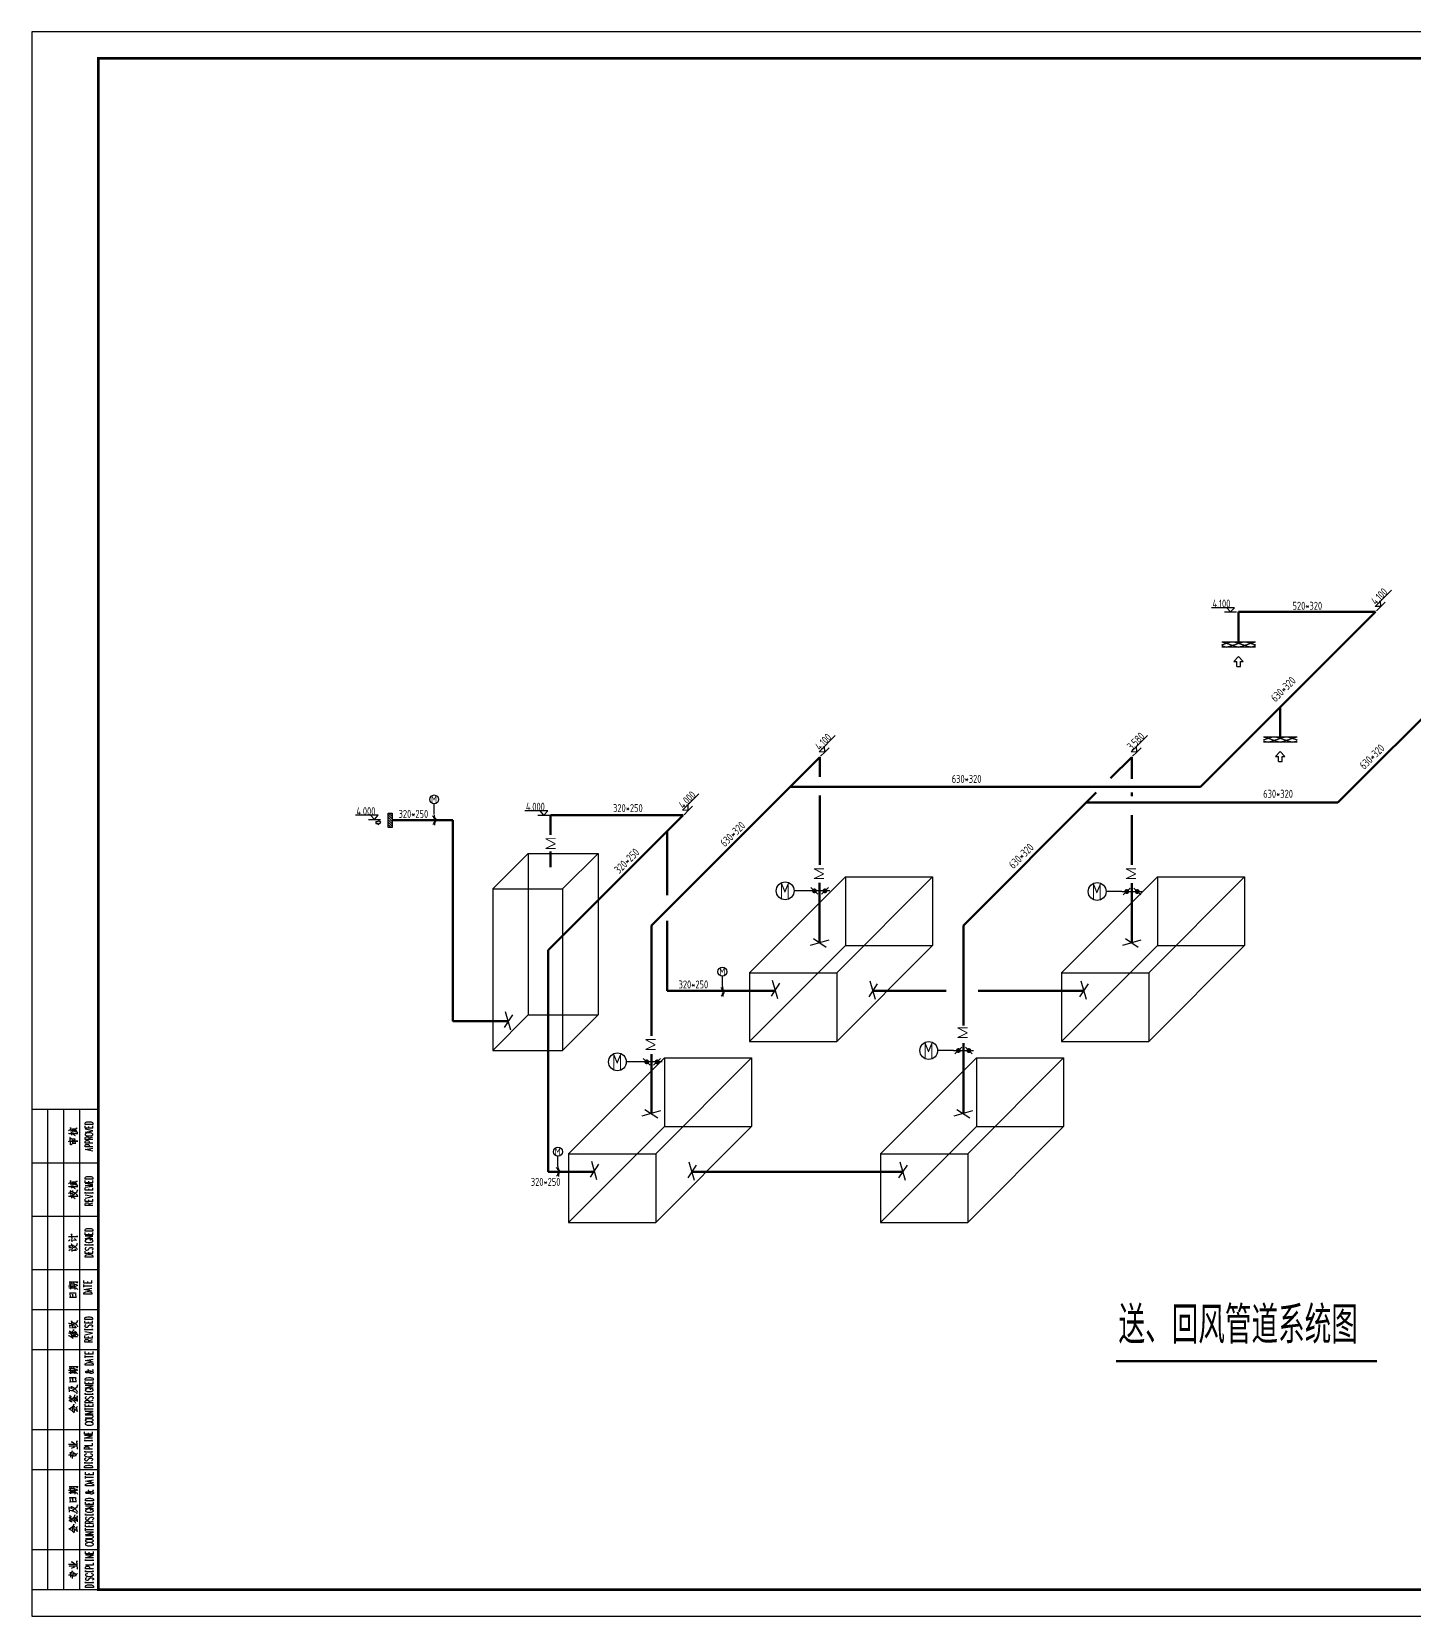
# Model space of a CAD drawing. Extents: x 5136380 to 5447195, y -425726 to -253846.
# Drawn here: x 5371221 to 5397143, y -399162 to -369462 of the extents above; entities that cross this region are included whole.
import ezdxf
from ezdxf.enums import TextEntityAlignment as Align

# ---------------------------------------------------------------- set-up
doc = ezdxf.new("R2010")
doc.units = 0
doc.header["$LTSCALE"] = 1000
doc.header["$MEASUREMENT"] = 0
doc.layers.get('0').update_dxf_attribs({"linetype": 'CONTINUOUS'})
for name, color, linetype in [('ACS_COM', 7, 'CONTINUOUS'), ('ACS_SFG_BZ', 3, 'CONTINUOUS'), ('ACS_SFG_FK', 7, 'CONTINUOUS'), ('ANT2', 4, 'CONTINUOUS'), ('PUB_TEXT', 7, 'CONTINUOUS'), ('PUB_TITLE', 4, 'CONTINUOUS'), ('文字', 11, 'CONTINUOUS')]:
    doc.layers.add(name, color=color, linetype=linetype)
doc.styles.add('AHD', font='sceie.shx', dxfattribs={"width": 0.7, "bigfont": 'sceic.shx'})
doc.styles.add('样式 1', font='sceie.shx', dxfattribs={"width": 0.75, "bigfont": 'sceic.shx'})

# ---------------------------------------------------------------- blocks, each defined once
blk = doc.blocks.new('SFSX')
for p, q in [((-3.76, 0), (-1.87, 1.73)), ((-3.76, 0), (-1.87, -1.73)), ((-1.87, 1.73), (-1.87, 0.7)), ((0, 0.7), (-1.87, 0.7)), ((0, 0.7), (0, -0.7)), ((-1.87, -0.7), (-1.87, -1.73)), ((0, -0.7), (-1.87, -0.7))]:
    blk.add_line(p, q)
blk = doc.blocks.new('A$C04D97144')
for p, q in [((6, 0), (6, 180)), ((12, 0), (12, 180)), ((18, 0), (18, 180)), ((0, 160), (25, 160)), ((0, 140), (25, 140)), ((0, 120), (25, 120)), ((0, 105), (25, 105)), ((0, 90), (25, 90)), ((0, 60), (25, 60)), ((0, 45), (25, 45)), ((0, 15), (25, 15))]:
    blk.add_line(p, q)
blk.add_lwpolyline([(0, 180), (0, 0), (25, 0), (25, 180)], close=True)
for points in [[(13.86, 172.15), (14.14, 172.35), (14.27, 172.38), (14.34, 172.35)], [(14.77, 171.68), (14.55, 173.26), (14.52, 173.14), (14.6, 172.92)], [(14.74, 172.24), (14.91, 172.21), (15.58, 171.72), (15.62, 171.68), (15.41, 172.54)], [(15.05, 172.71), (15.19, 172.68), (15.62, 172.35), (15.65, 172.32), (15.93, 172.07), (16.21, 171.79), (16.46, 171.47)], [(15.62, 172.92), (15.82, 172.82), (16.28, 172.49), (16.56, 172.15), (16.86, 171.79), (17.09, 171.47), (17.27, 171.22)], [(16.39, 172.38), (16.86, 172.95), (17.09, 173.06), (16.81, 172.89)], [(22.97, 174.41), (20.03, 174.41), (20.03, 174.9), (20.17, 175.1), (20.47, 175.24), (20.72, 175.32), (21.18, 175.38), (21.87, 175.38), (22.28, 175.32), (22.58, 175.24), (22.83, 175.1), (22.97, 174.9), (22.97, 174.41), (22.97, 174.41)], [(22.97, 173), (20.03, 173), (20.03, 173.91)], [(20.03, 171.46), (22.97, 172.02), (20.03, 172.59)], [(21.43, 173), (21.43, 173.56)], [(22.97, 173), (22.97, 173.91)], [(13.78, 167.95), (14.06, 168.13), (14.27, 168.19)], [(13.81, 170.94), (13.95, 171.05), (13.92, 171.02), (17.27, 171.02), (17, 170.98), (16.72, 171.02)], [(14.27, 166.93), (14.52, 166.93), (14.71, 166.88), (14.91, 166.82), (15.05, 166.76)], [(14.56, 166.93), (14.41, 169.49), (14.31, 169.43), (14.77, 169.08)], [(14.66, 168.06), (14.71, 168.13), (17.28, 168.09), (17.03, 168.05), (16.72, 168.09)], [(14.8, 171.44), (14.97, 170.34)], [(16.18, 168.75), (16.32, 168.86), (14.97, 169.04), (15.08, 169.08), (15.27, 167.31)], [(14.99, 171.05), (15.44, 170.8), (15.79, 170.59), (16.04, 170.42), (16.29, 170.2)], [(15.02, 167.18), (15.27, 167.25), (16.53, 167.36), (16.29, 167.32), (16.18, 168.75), (16.15, 168.58), (16.21, 168.27)], [(15.19, 171.05), (15.54, 171.41)], [(15.73, 167.59), (15.62, 168.61)], [(20.03, 170.48), (20.17, 170.34), (20.47, 170.2), (20.72, 170.14), (21.18, 170.06), (21.87, 170.06), (22.28, 170.14), (22.58, 170.2), (22.83, 170.34), (22.97, 170.48), (22.97, 170.77), (22.83, 170.91), (22.58, 171.05), (22.28, 171.11), (21.87, 171.19), (21.18, 171.19), (20.72, 171.11), (20.47, 171.05), (20.17, 170.91), (20.03, 170.77), (20.03, 170.48), (20.03, 170.48)], [(22.97, 168.74), (20.03, 168.74), (20.03, 169.37), (20.17, 169.57), (20.33, 169.65), (20.58, 169.71), (20.88, 169.71), (21.18, 169.65), (21.27, 169.57), (21.43, 169.37), (21.43, 168.74)], [(22.97, 167.34), (20.03, 167.34), (20.03, 167.97), (20.17, 168.17), (20.33, 168.24), (20.58, 168.31), (21.02, 168.31), (21.27, 168.24), (21.43, 168.17), (21.57, 167.97), (21.57, 167.34)], [(22.97, 165.93), (20.03, 165.93), (20.03, 166.57), (20.17, 166.77), (20.33, 166.84), (20.58, 166.92), (21.02, 166.92), (21.27, 166.84), (21.43, 166.77), (21.57, 166.57), (21.57, 165.93)], [(21.43, 169.23), (22.97, 169.71)], [(22.97, 164.39), (20.03, 164.95), (22.97, 165.52)], [(21.98, 164.61), (21.98, 165.3)], [(22.97, 153.91), (20.03, 153.91), (20.03, 154.4), (20.17, 154.6), (20.47, 154.74), (20.72, 154.82), (21.18, 154.88), (21.87, 154.88), (22.28, 154.82), (22.58, 154.74), (22.83, 154.6), (22.97, 154.4), (22.97, 153.91), (22.97, 153.91)], [(13.81, 151.05), (13.95, 151.16), (13.92, 151.13), (17.27, 151.13), (17, 151.1), (16.72, 151.13)], [(13.81, 148.52), (14.06, 148.69), (14.23, 148.76), (14.41, 148.76)], [(13.86, 152.26), (14.14, 152.46), (14.27, 152.49), (14.34, 152.46)], [(14.71, 148.1), (14.52, 149.54), (14.49, 149.43), (14.55, 149.29)], [(14.77, 151.79), (14.55, 153.37), (14.52, 153.26), (14.6, 153.03)], [(14.74, 152.35), (14.91, 152.32), (15.58, 151.84), (15.62, 151.79), (15.41, 152.67)], [(14.8, 151.55), (14.97, 150.45)], [(14.91, 149.01), (15.22, 149.35), (15.36, 149.43), (15.54, 149.54)], [(14.99, 151.16), (15.44, 150.91), (15.79, 150.7), (16.04, 150.53), (16.29, 150.31)], [(15.05, 152.82), (15.19, 152.81), (15.62, 152.46), (15.65, 152.43), (15.93, 152.18), (16.21, 151.9), (16.46, 151.58)], [(15.19, 151.16), (15.54, 151.52)], [(15.33, 148.98), (15.57, 149.01), (15.96, 148.83), (16.28, 148.66), (16.53, 148.47), (16.72, 148.3), (16.92, 148.13), (17.09, 147.92), (17.27, 147.67)], [(15.62, 153.03), (15.82, 152.95), (16.28, 152.6), (16.56, 152.26), (16.86, 151.9), (17.09, 151.58), (17.27, 151.33)], [(15.73, 148.21), (15.79, 148.3), (17.09, 149.29), (17.12, 149.82), (17.03, 149.32), (16.92, 149.18)], [(16.39, 152.49), (16.86, 153.06), (17.09, 153.17), (16.81, 153)], [(22.97, 152.51), (20.03, 152.51), (20.03, 153.42)], [(20.03, 150.83), (22.97, 151.18), (20.03, 151.52), (22.97, 151.88), (20.03, 152.23)], [(22.97, 149.7), (20.03, 149.7), (20.03, 150.61)], [(20.03, 148.52), (20.03, 148.98), (20.03, 148.71), (22.89, 148.71), (22.89, 148.52), (22.89, 148.98)], [(21.43, 152.51), (21.43, 153.06)], [(21.43, 149.7), (21.43, 150.26)], [(22.97, 152.51), (22.97, 153.42)], [(22.97, 149.7), (22.97, 150.61)], [(13.81, 147.36), (13.98, 147.5), (13.92, 147.45), (17.27, 147.45), (17.06, 147.39), (16.78, 147.45)], [(14.74, 147.84), (14.94, 146.76)], [(14.91, 148.47), (15.13, 148.44), (15.54, 148.16), (15.82, 147.95), (15.93, 147.84)], [(14.94, 147.45), (15.33, 147.28), (15.68, 147.08), (15.99, 146.89), (16.28, 146.65)], [(15.08, 147.47), (15.44, 147.88)], [(20.03, 146.76), (22.97, 147.33), (20.03, 147.89)], [(22.97, 145.5), (20.03, 145.5), (20.03, 146.42)], [(22.97, 144.03), (20.03, 144.03), (20.03, 144.67), (20.17, 144.88), (20.33, 144.94), (20.58, 145.02), (20.88, 145.02), (21.18, 144.94), (21.27, 144.88), (21.43, 144.67), (21.43, 144.03)], [(21.43, 145.5), (21.43, 146.07)], [(21.43, 144.53), (22.97, 145.02)], [(22.97, 145.5), (22.97, 146.42)], [(13.78, 132.37), (13.98, 132.39), (17.28, 132.39), (17.06, 132.37), (16.78, 132.39)], [(13.86, 130.75), (14.14, 130.97), (14.28, 131.08), (14.45, 131.15)], [(15.13, 131.49), (14.99, 133.33), (14.97, 133.22), (15.02, 132.98)], [(15.13, 130.33), (15.02, 131.11), (14.97, 131.07), (16.72, 131), (16.84, 130.89), (16.04, 131.66)], [(22.97, 134.41), (20.03, 134.41), (20.03, 134.9), (20.17, 135.1), (20.47, 135.25), (20.72, 135.31), (21.18, 135.39), (21.87, 135.39), (22.28, 135.31), (22.58, 135.25), (22.83, 135.1), (22.97, 134.9), (22.97, 134.41), (22.97, 134.41)], [(22.97, 133), (20.03, 133), (20.03, 133.91)], [(22.97, 131.46), (20.03, 131.46), (22.97, 132.45), (20.03, 132.45)], [(20.72, 131.19), (20.47, 131.11), (20.17, 130.97), (20.03, 130.83), (20.03, 130.55), (20.17, 130.42), (20.47, 130.28), (20.72, 130.2), (21.18, 130.14), (21.87, 130.14), (22.28, 130.2), (22.58, 130.28), (22.83, 130.42), (22.97, 130.55), (22.97, 130.83), (22.83, 130.97), (22.58, 131.11), (22.28, 131.19), (21.87, 131.19), (21.87, 130.83)], [(21.43, 133), (21.43, 133.56)], [(22.97, 133), (22.97, 133.91)], [(13.92, 128.22), (14.17, 128.26), (14.45, 128.26), (14.71, 128.19), (14.97, 128.11), (15.13, 128), (15.27, 127.89), (15.41, 127.75)], [(13.98, 127.12), (14.38, 127.45), (14.55, 127.52)], [(14.14, 128.29), (14.09, 129.06), (14, 128.99), (14.23, 128.9), (14.42, 128.9), (14.6, 128.9), (14.8, 128.9), (14.88, 128.93), (14.97, 128.99), (14.99, 129.1), (15.02, 129.24), (15.02, 129.45), (14.99, 129.56), (14.94, 129.64)], [(15.16, 126.7), (15.05, 127.45), (14.94, 127.34), (15.16, 127.31), (16.67, 127.3), (16.78, 127.16), (16.18, 127.75)], [(15.51, 128.11), (15.36, 129.21), (15.27, 129.13), (15.51, 129.02), (15.79, 128.88), (16.01, 128.74), (16.21, 128.6), (16.46, 128.37), (16.7, 128.11), (16.89, 127.86), (17.03, 127.66), (17.12, 127.49)], [(15.76, 128.08), (15.76, 128.15), (17, 129.2), (17.03, 129.73), (16.95, 129.2), (16.84, 129.06)], [(20.03, 129.02), (20.03, 129.48), (20.03, 129.21), (22.89, 129.21), (22.89, 129.02), (22.89, 129.48)], [(20.47, 128.24), (20.17, 128.1), (20.03, 127.89), (20.03, 127.61), (20.17, 127.41), (20.47, 127.27), (20.72, 127.27), (21.02, 127.33), (21.18, 127.41), (21.27, 127.55), (21.57, 127.97), (21.73, 128.1), (21.87, 128.18), (22.12, 128.24), (22.58, 128.24), (22.83, 128.1), (22.97, 127.89), (22.97, 127.61), (22.83, 127.41), (22.58, 127.27)], [(22.97, 126.01), (20.03, 126.01), (20.03, 126.92)], [(22.97, 124.61), (20.03, 124.61), (20.03, 125.1), (20.17, 125.3), (20.47, 125.44), (20.72, 125.52), (21.18, 125.58), (21.87, 125.58), (22.28, 125.52), (22.58, 125.44), (22.83, 125.3), (22.97, 125.1), (22.97, 124.61), (22.97, 124.61)], [(21.43, 126.01), (21.43, 126.56)], [(22.97, 126.01), (22.97, 126.92)], [(13.75, 113.87), (13.92, 113.91), (16.13, 113.83)], [(13.92, 113.06), (14.09, 113.13), (16.21, 113.13)], [(14.14, 114.51), (14.45, 114.6), (15.08, 114.6), (15.76, 114.57), (16.18, 114.51), (16.64, 114.37), (16.92, 114.2), (17.34, 113.88)], [(14.49, 114.6), (14.34, 115.45), (14.27, 115.36), (15.13, 115.36), (15.19, 115.36), (16.46, 115.39), (16.95, 115.36), (17.23, 115.33), (17.31, 115.31), (16.95, 114.89), (17.2, 115.28)], [(14.69, 112.61), (14.52, 114.29)], [(15.16, 113.16), (15.08, 113.66)], [(15.19, 114.62), (15.11, 115.11)], [(15.65, 113.17), (15.57, 113.63)], [(15.93, 114.57), (15.93, 114.62), (15.85, 115.07)], [(16.29, 112.53), (16.07, 114.29), (16.04, 114.2), (16.13, 114.09)], [(16.39, 113.63), (16.72, 113.94), (16.86, 113.94), (16.61, 113.83)], [(16.46, 113.17), (16.61, 113.16), (16.89, 112.92), (17.09, 112.72), (17.23, 112.53)], [(22.54, 114.92), (19.59, 114.92), (19.59, 115.83)], [(19.59, 113.44), (19.59, 114.43)], [(19.59, 113.94), (22.54, 113.94)], [(22.54, 111.9), (19.59, 112.47), (22.54, 113.03)], [(21, 114.92), (21, 115.48)], [(22.54, 114.92), (22.54, 115.83)], [(14.17, 109.58), (14.45, 109.64), (15.08, 109.67), (15.73, 109.69), (15.82, 109.69), (16.28, 109.69), (16.86, 109.69), (16.67, 109.69), (16.5, 110.8), (16.7, 111.02), (16.43, 111.08), (16.1, 111.08), (15.44, 111.12), (14.77, 111.13), (14.2, 111.13), (14.28, 111.16), (14.49, 109.67)], [(15.51, 109.69), (15.33, 110.8), (15.3, 110.69), (15.41, 110.42)], [(22.54, 110.72), (19.59, 110.72), (19.59, 111.21), (19.75, 111.41), (20.05, 111.56), (20.3, 111.63), (20.75, 111.7), (21.44, 111.7), (21.85, 111.63), (22.15, 111.56), (22.4, 111.41), (22.54, 111.21), (22.54, 110.72), (22.54, 110.72)], [(21.55, 112.12), (21.55, 112.81)], [(22.86, 101.27), (19.92, 101.27), (19.92, 101.75), (20.06, 101.97), (20.36, 102.11), (20.61, 102.18), (21.07, 102.24), (21.76, 102.24), (22.17, 102.18), (22.47, 102.11), (22.72, 101.97), (22.86, 101.75), (22.86, 101.27), (22.86, 101.27)], [(13.78, 95.27), (13.95, 95.23), (14.41, 94.98), (14.45, 94.98), (14.8, 94.75), (15.08, 94.56), (15.3, 94.35), (15.51, 94.18)], [(13.84, 99.93), (14.17, 99.88), (14.63, 99.71), (15.11, 99.49), (15.41, 99.32), (15.65, 99.21), (15.85, 99.08)], [(13.84, 96.29), (14.27, 96.08), (14.6, 95.91), (14.85, 95.72), (14.91, 95.69), (15.11, 95.55)], [(14.38, 96.02), (14.41, 96.14), (14.28, 96.99), (14.23, 96.93), (14.63, 96.65), (14.97, 96.4), (15.19, 96.16), (15.4, 95.91), (15.58, 95.66), (15.71, 95.49)], [(14.49, 98.06), (14.34, 99.21), (14.27, 99.08), (15.25, 98.94), (15.25, 99.08), (15.36, 98.23), (15.11, 98.19), (15.41, 98.23), (16.7, 98.2)], [(14.66, 95.91), (14.69, 96.02), (15.71, 97.13), (15.68, 97.5), (15.68, 97.13), (15.57, 96.99)], [(14.83, 95.3), (16.46, 95.3), (16.28, 95.27), (16.13, 95.3)], [(15.16, 99.49), (14.99, 100.76), (14.97, 100.62), (15.02, 100.39)], [(15.11, 100.2), (15.27, 100.2), (15.73, 100.07), (15.99, 99.96), (16.21, 99.85), (16.42, 99.71), (16.61, 99.54), (16.81, 99.35), (16.95, 99.11), (17.09, 98.89), (17.14, 98.72), (17.2, 98.55)], [(15.41, 96.4), (15.51, 96.36), (15.54, 96.33), (15.76, 96.05), (15.96, 95.83), (16.1, 95.63)], [(15.54, 99.35), (15.57, 99.43), (17.09, 100.31), (17.12, 100.84), (17.03, 100.34), (16.86, 100.2)], [(15.76, 96.62), (15.87, 96.57), (15.93, 96.54), (16.21, 96.22), (16.24, 96.16), (16.39, 96), (16.53, 95.77), (16.67, 95.55)], [(16.81, 98.12), (16.04, 99)], [(16.1, 96.88), (16.29, 96.79), (16.57, 96.47), (16.81, 96.19), (16.95, 95.91), (17.12, 95.63), (17.23, 95.38), (17.28, 95.17)], [(22.86, 99.87), (19.92, 99.87), (19.92, 100.78)], [(20.36, 99.3), (20.06, 99.16), (19.92, 98.96), (19.92, 98.67), (20.06, 98.47), (20.36, 98.33), (20.61, 98.33), (20.91, 98.39), (21.07, 98.47), (21.16, 98.61), (21.46, 99.02), (21.62, 99.16), (21.76, 99.24), (22.01, 99.3), (22.47, 99.3), (22.72, 99.16), (22.86, 98.96), (22.86, 98.67), (22.72, 98.47), (22.47, 98.33)], [(19.92, 97.28), (19.92, 97.75), (19.92, 97.48), (22.78, 97.48), (22.78, 97.28), (22.78, 97.75)], [(19.92, 95.53), (22.86, 96.08), (19.92, 96.65)], [(22.86, 94.26), (19.92, 94.26), (19.92, 95.17)], [(21.32, 99.87), (21.32, 100.43)], [(22.86, 99.87), (22.86, 100.78)], [(22.86, 94.26), (22.86, 95.17)], [(14.74, 94.86), (17.23, 94.86), (17, 94.81), (16.57, 94.86)], [(22.86, 92.8), (19.92, 92.8), (19.92, 93.43), (20.06, 93.63), (20.22, 93.71), (20.47, 93.77), (20.77, 93.77), (21.07, 93.71), (21.16, 93.63), (21.32, 93.43), (21.32, 92.8)], [(23.05, 88.31), (20.09, 88.31), (20.09, 89.22)], [(21.32, 94.26), (21.32, 94.83)], [(21.32, 93.29), (22.86, 93.77)], [(23.05, 88.31), (23.05, 89.22)], [(14.49, 82.9), (14.34, 83.77), (14.27, 83.67), (15.13, 83.67), (15.19, 83.67), (16.46, 83.7), (16.95, 83.67), (17.23, 83.64), (17.31, 83.62), (16.95, 83.2), (17.2, 83.59)], [(15.19, 82.93), (15.11, 83.42)], [(15.93, 82.89), (15.93, 82.93), (15.85, 83.39)], [(20.09, 86.83), (20.09, 87.82)], [(20.09, 87.33), (23.05, 87.33)], [(23.05, 85.29), (20.09, 85.86), (23.05, 86.42)], [(23.05, 84.11), (20.09, 84.11), (20.09, 84.6), (20.25, 84.8), (20.55, 84.94), (20.8, 85.02), (21.26, 85.09), (21.95, 85.09), (22.34, 85.02), (22.65, 84.94), (22.89, 84.8), (23.05, 84.6), (23.05, 84.11), (23.05, 84.11)], [(21.49, 88.31), (21.49, 88.87)], [(22.04, 85.51), (22.04, 86.2)], [(13.75, 82.18), (13.92, 82.23), (16.13, 82.15)], [(13.92, 81.38), (14.09, 81.44), (16.21, 81.44)], [(14.14, 82.82), (14.45, 82.9), (15.08, 82.9), (15.76, 82.89), (16.18, 82.82), (16.64, 82.68), (16.92, 82.51), (17.34, 82.19)], [(14.17, 77.89), (14.45, 77.95), (15.08, 77.98), (15.73, 78), (15.82, 78), (16.28, 78), (16.86, 78), (16.67, 78), (16.5, 79.12), (16.7, 79.34), (16.43, 79.4), (16.1, 79.4), (15.44, 79.43), (14.77, 79.45), (14.2, 79.45), (14.28, 79.48), (14.49, 77.98)], [(14.69, 80.92), (14.52, 82.6)], [(15.16, 81.46), (15.08, 81.97)], [(15.51, 78), (15.33, 79.12), (15.3, 79.01), (15.41, 78.74)], [(15.65, 81.49), (15.57, 81.94)], [(16.29, 80.84), (16.07, 82.6), (16.04, 82.51), (16.13, 82.4)], [(16.39, 81.94), (16.72, 82.26), (16.86, 82.26), (16.61, 82.15)], [(16.46, 81.49), (16.61, 81.46), (16.89, 81.24), (17.09, 81.03), (17.23, 80.84)], [(21.35, 82.43), (21.26, 82.43), (21.1, 82.35), (21.1, 82.29), (21.26, 82.21), (21.49, 82.15), (22.2, 82.01), (22.65, 81.87), (22.89, 81.72), (23.05, 81.58), (23.05, 81.3), (22.89, 81.17), (22.75, 81.1), (22.5, 81.03), (22.2, 81.03), (21.95, 81.1), (21.79, 81.17), (21.26, 81.66), (21.1, 81.72), (20.8, 81.8), (20.55, 81.8), (20.25, 81.72), (20.09, 81.58), (20.25, 81.44), (20.55, 81.38), (20.8, 81.38), (21.26, 81.44), (21.65, 81.58), (22.65, 81.94), (22.89, 82.08), (23.05, 82.21), (23.05, 82.35), (22.89, 82.43), (22.75, 82.43)], [(23.05, 78.5), (20.09, 78.5), (20.09, 78.99), (20.25, 79.21), (20.55, 79.35), (20.8, 79.41), (21.26, 79.49), (21.95, 79.49), (22.34, 79.41), (22.65, 79.35), (22.89, 79.21), (23.05, 78.99), (23.05, 78.5), (23.05, 78.5)], [(23.05, 77.11), (20.09, 77.11), (20.09, 78.02)], [(21.49, 77.11), (21.49, 77.67)], [(23.05, 77.11), (23.05, 78.02)], [(14.14, 74.09), (14, 76.02), (13.89, 75.88), (14.06, 75.82), (14.6, 75.63), (15.13, 75.42), (15.08, 75.38), (15.08, 75.42), (14.97, 76.24), (14.88, 76.16), (15.19, 76.02), (15.47, 75.88), (15.68, 75.77), (15.85, 75.63), (16.13, 75.42), (16.35, 75.24), (16.57, 75), (16.72, 74.8), (16.89, 74.54), (17.06, 74.26), (17.2, 74.04)], [(13.92, 72), (14.06, 72.03), (14.85, 71.69)], [(14.23, 74.8), (14.38, 74.8), (14.91, 74.69), (15.22, 74.61), (15.54, 74.5), (15.87, 74.36), (16.15, 74.18), (16.5, 73.98), (16.75, 73.79), (16.98, 73.55), (17.09, 73.44)], [(14.49, 70.73), (14.41, 71.54)], [(14.56, 71.83), (14.42, 72.85)], [(14.6, 72.14), (15.05, 72.39)], [(14.85, 71.48), (14.99, 71.47), (15.51, 71.01), (15.57, 70.98), (15.82, 70.74), (16.13, 70.35), (16.28, 70.16), (16.42, 69.96)], [(15.05, 71.43), (16.13, 72.56), (16.13, 73.02), (16.1, 72.56), (15.9, 72.33)], [(15.22, 74.69), (17.12, 76.16), (17.12, 76.76), (17.06, 76.23), (17.03, 76.16), (16.81, 75.94)], [(15.76, 71.86), (15.87, 70.95)], [(16.04, 71.37), (16.46, 71.48), (16.7, 71.43), (16.39, 71.43)], [(16.07, 72.08), (16.28, 72.08), (17.06, 71.75)], [(17.14, 70.46), (17, 72.63), (17, 72.49), (17.03, 72.17)], [(23.05, 75.57), (20.09, 75.57), (23.05, 76.56), (20.09, 76.56)], [(20.8, 75.28), (20.55, 75.22), (20.25, 75.08), (20.09, 74.94), (20.09, 74.65), (20.25, 74.51), (20.55, 74.37), (20.8, 74.31), (21.26, 74.23), (21.95, 74.23), (22.34, 74.31), (22.65, 74.37), (22.89, 74.51), (23.05, 74.65), (23.05, 74.94), (22.89, 75.08), (22.65, 75.22), (22.34, 75.28), (21.95, 75.28), (21.95, 74.94)], [(20.55, 72.35), (20.25, 72.2), (20.09, 72), (20.09, 71.72), (20.25, 71.51), (20.55, 71.37), (20.8, 71.37), (21.1, 71.43), (21.26, 71.51), (21.35, 71.65), (21.65, 72.06), (21.79, 72.2), (21.95, 72.28), (22.2, 72.35), (22.65, 72.35), (22.89, 72.2), (23.05, 72), (23.05, 71.72), (22.89, 71.51), (22.65, 71.37)], [(20.11, 73.11), (20.11, 73.59), (20.11, 73.32), (22.95, 73.32), (22.95, 73.11), (22.95, 73.59)], [(13.89, 67.85), (14.03, 67.84), (14.49, 67.57), (14.97, 67.24), (15.27, 66.96), (15.62, 66.61), (15.93, 66.27)], [(13.92, 70.95), (14.12, 70.92), (14.55, 70.7), (14.88, 70.49), (15.16, 70.27)], [(14.23, 67.74), (15.76, 69.05), (15.76, 69.08), (15.79, 69.5), (15.71, 69.05), (15.57, 68.87)], [(14.52, 70.92), (14.94, 71.12)], [(15.4, 67.27), (15.4, 67.29), (15.4, 67.35), (15.27, 68.26), (15.27, 68.13), (15.33, 67.99)], [(16.04, 66.69), (16.07, 66.82), (15.9, 68.76), (15.87, 68.65), (15.9, 68.54)], [(16.13, 67.63), (16.24, 67.6), (16.78, 67.18), (17.09, 66.93), (17.12, 66.83), (16.86, 68.4), (16.39, 67.99)], [(16.28, 70.84), (16.64, 70.98), (16.81, 70.98), (16.57, 70.95)], [(16.86, 68.4), (17, 68.51), (17.17, 68.59)], [(23.05, 70.04), (20.09, 70.04), (20.09, 70.66), (20.25, 70.88), (20.39, 70.95), (20.64, 71.03), (20.94, 71.03), (21.26, 70.95), (21.35, 70.88), (21.49, 70.66), (21.49, 70.04)], [(23.05, 68.7), (20.09, 68.7), (20.09, 69.61)], [(20.09, 67.24), (20.09, 68.21)], [(20.09, 67.73), (23.05, 67.73)], [(23.05, 65.76), (20.09, 65.76), (23.05, 66.75), (20.09, 66.75)], [(20.09, 64.44), (22.2, 64.44), (22.65, 64.51), (22.89, 64.65), (23.05, 64.85), (23.05, 64.99), (22.89, 65.21), (22.65, 65.35), (22.2, 65.42), (20.09, 65.42)], [(21.49, 70.52), (23.05, 71.03)], [(21.49, 68.7), (21.49, 69.27)], [(23.05, 68.7), (23.05, 69.61)], [(20.09, 63.39), (20.25, 63.25), (20.55, 63.11), (20.8, 63.05), (21.26, 62.97), (21.95, 62.97), (22.34, 63.05), (22.65, 63.11), (22.89, 63.25), (23.05, 63.39), (23.05, 63.67), (22.89, 63.81), (22.65, 63.94), (22.34, 64.02), (21.95, 64.08), (21.26, 64.08), (20.8, 64.02), (20.55, 63.94), (20.25, 63.81), (20.09, 63.67), (20.09, 63.39), (20.09, 63.39)], [(20.8, 62.68), (20.55, 62.62), (20.25, 62.48), (20.09, 62.34), (20.09, 62.06), (20.25, 61.91), (20.55, 61.77), (20.8, 61.71), (21.26, 61.63), (21.95, 61.63), (22.34, 61.71), (22.65, 61.77), (22.89, 61.91), (23.05, 62.06), (23.05, 62.34), (22.89, 62.48), (22.65, 62.62), (22.34, 62.68)], [(13.86, 54.53), (14.09, 54.59), (17.03, 54.53)], [(14.06, 53.82), (14.31, 53.87), (17.06, 53.87)], [(14.8, 55.44), (15.16, 55.38), (15.71, 55.02), (16.28, 54.56)], [(14.91, 53.02), (15.85, 53.43), (16.15, 53.48)], [(17.12, 52.63), (16.98, 55.83), (16.95, 55.69), (17, 55.38)], [(22.81, 58.27), (19.86, 58.27), (19.86, 59.18)], [(22.81, 56.73), (19.86, 56.73), (22.81, 57.72), (19.86, 57.72)], [(19.86, 54.07), (22.81, 54.07), (22.81, 54.91)], [(22.81, 52.6), (19.86, 52.6), (19.86, 53.23), (20.01, 53.45), (20.16, 53.51), (20.41, 53.59), (20.86, 53.59), (21.11, 53.51), (21.26, 53.45), (21.41, 53.23), (21.41, 52.6)], [(19.87, 55.68), (19.87, 56.15), (19.87, 55.88), (22.72, 55.88), (22.72, 55.68), (22.72, 56.15)], [(21.26, 58.27), (21.26, 58.83)], [(22.81, 58.27), (22.81, 59.18)], [(13.84, 50.54), (14.06, 50.56), (15.11, 50.34), (16.04, 50.08), (15.99, 50.02), (15.79, 51.39), (15.71, 51.36), (16.84, 50.68)], [(14.74, 49.71), (14.55, 51.5), (14.55, 51.39), (14.6, 51.18)], [(15.36, 49.2), (15.19, 52.03), (15.16, 51.89), (15.19, 51.72)], [(16.46, 50.05), (16.7, 50.4), (16.84, 50.62), (16.98, 50.87), (17.09, 51.01), (17.23, 51.11)], [(20.56, 50.85), (20.31, 50.78), (20.01, 50.65), (19.86, 50.51), (19.86, 50.23), (20.01, 50.08), (20.31, 49.94), (20.56, 49.88), (21.02, 49.8), (21.71, 49.8), (22.1, 49.88), (22.42, 49.94), (22.65, 50.08), (22.81, 50.23), (22.81, 50.51), (22.65, 50.65), (22.42, 50.78), (22.1, 50.85)], [(20.31, 49.31), (20.01, 49.17), (19.86, 48.97), (19.86, 48.69), (20.01, 48.47), (20.31, 48.34), (20.56, 48.34), (20.86, 48.4), (21.02, 48.47), (21.11, 48.61), (21.41, 49.03), (21.55, 49.17), (21.71, 49.24), (21.96, 49.31), (22.42, 49.31), (22.65, 49.17), (22.81, 48.97), (22.81, 48.69), (22.65, 48.47), (22.42, 48.34)], [(19.87, 51.48), (19.87, 51.95), (19.87, 51.69), (22.72, 51.69), (22.72, 51.48), (22.72, 51.95)], [(19.87, 47.29), (19.87, 47.74), (19.87, 47.48), (22.72, 47.48), (22.72, 47.29), (22.72, 47.74)], [(22.81, 45.67), (19.86, 45.67), (19.86, 46.16), (20.01, 46.38), (20.31, 46.52), (20.56, 46.58), (21.02, 46.66), (21.71, 46.66), (22.1, 46.58), (22.42, 46.52), (22.65, 46.38), (22.81, 46.16), (22.81, 45.67), (22.81, 45.67)], [(23.13, 43.08), (20.19, 43.08), (20.19, 43.99)], [(20.19, 41.62), (20.19, 42.59)], [(20.19, 42.1), (23.13, 42.1)], [(21.59, 43.08), (21.59, 43.64)], [(23.13, 43.08), (23.13, 43.99)], [(13.75, 37.17), (13.92, 37.23), (16.13, 37.14)], [(13.92, 36.39), (14.09, 36.43), (16.21, 36.43)], [(14.14, 37.83), (14.45, 37.91), (15.08, 37.91), (15.76, 37.88), (16.18, 37.83), (16.64, 37.69), (16.92, 37.52), (17.34, 37.2)], [(14.49, 37.91), (14.34, 38.76), (14.27, 38.68), (15.13, 38.68), (15.19, 38.68), (16.46, 38.71), (16.95, 38.68), (17.23, 38.65), (17.31, 38.62), (16.95, 38.19), (17.2, 38.59)], [(14.69, 35.93), (14.52, 37.6)], [(15.16, 36.46), (15.08, 36.98)], [(15.19, 37.94), (15.11, 38.43)], [(15.65, 36.5), (15.57, 36.95)], [(15.93, 37.88), (15.93, 37.94), (15.85, 38.4)], [(16.29, 35.84), (16.07, 37.6), (16.04, 37.52), (16.13, 37.41)], [(16.39, 36.95), (16.72, 37.27), (16.86, 37.27), (16.61, 37.14)], [(16.46, 36.5), (16.61, 36.46), (16.89, 36.24), (17.09, 36.04), (17.23, 35.84)], [(23.13, 40.08), (20.19, 40.63), (23.13, 41.19)], [(23.13, 38.88), (20.19, 38.88), (20.19, 39.37), (20.33, 39.58), (20.63, 39.72), (20.88, 39.79), (21.33, 39.86), (22.03, 39.86), (22.43, 39.79), (22.73, 39.72), (22.98, 39.58), (23.13, 39.37), (23.13, 38.88), (23.13, 38.88)], [(21.43, 37.2), (21.33, 37.2), (21.18, 37.12), (21.18, 37.06), (21.33, 36.98), (21.59, 36.92), (22.28, 36.78), (22.73, 36.64), (22.98, 36.5), (23.13, 36.35), (23.13, 36.09), (22.98, 35.95), (22.83, 35.87), (22.58, 35.8), (22.28, 35.8), (22.03, 35.87), (21.88, 35.95), (21.33, 36.43), (21.18, 36.5), (20.88, 36.57), (20.63, 36.57), (20.33, 36.5), (20.19, 36.35), (20.33, 36.21), (20.63, 36.15), (20.88, 36.15), (21.33, 36.21), (21.73, 36.35), (22.73, 36.72), (22.98, 36.86), (23.13, 36.98), (23.13, 37.12), (22.98, 37.2), (22.83, 37.2)], [(22.14, 40.28), (22.14, 40.97)], [(14.14, 29.1), (14, 31.03), (13.89, 30.89), (14.06, 30.82), (14.6, 30.62), (15.13, 30.43), (15.08, 30.37), (15.08, 30.43), (14.97, 31.25), (14.88, 31.17), (15.19, 31.03), (15.47, 30.89), (15.68, 30.76), (15.85, 30.62), (16.13, 30.43), (16.35, 30.23), (16.57, 30.01), (16.72, 29.8), (16.89, 29.55), (17.06, 29.27), (17.2, 29.03)], [(14.17, 32.9), (14.45, 32.95), (15.08, 32.98), (15.73, 33.01), (15.82, 33.01), (16.28, 33.01), (16.86, 33.01), (16.67, 33.01), (16.5, 34.11), (16.7, 34.34), (16.43, 34.39), (16.1, 34.39), (15.44, 34.42), (14.77, 34.45), (14.2, 34.45), (14.28, 34.49), (14.49, 32.98)], [(14.23, 29.8), (14.38, 29.8), (14.91, 29.69), (15.22, 29.6), (15.54, 29.49), (15.87, 29.35), (16.15, 29.18), (16.5, 28.99), (16.75, 28.78), (16.98, 28.56), (17.09, 28.45)], [(15.22, 29.69), (17.12, 31.17), (17.12, 31.77), (17.06, 31.22), (17.03, 31.17), (16.81, 30.93)], [(15.51, 33.01), (15.33, 34.11), (15.3, 34), (15.41, 33.75)], [(23.13, 33.28), (20.19, 33.28), (20.19, 33.78), (20.33, 33.98), (20.63, 34.12), (20.88, 34.19), (21.33, 34.27), (22.03, 34.27), (22.43, 34.19), (22.73, 34.12), (22.98, 33.98), (23.13, 33.78), (23.13, 33.28), (23.13, 33.28)], [(23.13, 31.88), (20.19, 31.88), (20.19, 32.79)], [(23.13, 30.34), (20.19, 30.34), (23.13, 31.33), (20.19, 31.33)], [(20.88, 30.06), (20.63, 29.99), (20.33, 29.85), (20.19, 29.71), (20.19, 29.43), (20.33, 29.29), (20.63, 29.14), (20.88, 29.08), (21.33, 29.02), (22.03, 29.02), (22.43, 29.08), (22.73, 29.14), (22.98, 29.29), (23.13, 29.43), (23.13, 29.71), (22.98, 29.85), (22.73, 29.99), (22.43, 30.06), (22.03, 30.06), (22.03, 29.71)], [(21.59, 31.88), (21.59, 32.44)], [(23.13, 31.88), (23.13, 32.79)], [(13.92, 26.99), (14.06, 27.02), (14.85, 26.69)], [(13.92, 25.95), (14.12, 25.92), (14.55, 25.69), (14.88, 25.5), (15.16, 25.26)], [(14.23, 22.75), (15.76, 24.05), (15.76, 24.09), (15.79, 24.51), (15.71, 24.05), (15.57, 23.88)], [(14.49, 25.72), (14.41, 26.55)], [(14.56, 26.83), (14.42, 27.86)], [(14.52, 25.92), (14.94, 26.13)], [(14.6, 27.15), (15.05, 27.4)], [(14.85, 26.49), (14.99, 26.46), (15.51, 26), (15.57, 25.99), (15.82, 25.75), (16.13, 25.36), (16.28, 25.15), (16.42, 24.97)], [(15.05, 26.43), (16.13, 27.57), (16.13, 28.01), (16.1, 27.57), (15.9, 27.34)], [(15.76, 26.85), (15.87, 25.95)], [(16.04, 21.7), (16.07, 21.81), (15.9, 23.77), (15.87, 23.66), (15.9, 23.54)], [(16.04, 26.38), (16.46, 26.49), (16.7, 26.43), (16.39, 26.43)], [(16.07, 27.09), (16.28, 27.09), (17.06, 26.74)], [(16.28, 25.84), (16.64, 25.99), (16.81, 25.99), (16.57, 25.95)], [(17.14, 25.47), (17, 27.62), (17, 27.48), (17.03, 27.16)], [(20.19, 27.89), (20.19, 28.36), (20.19, 28.09), (23.05, 28.09), (23.05, 27.89), (23.05, 28.36)], [(20.63, 27.12), (20.33, 26.98), (20.19, 26.77), (20.19, 26.49), (20.33, 26.28), (20.63, 26.14), (20.88, 26.14), (21.18, 26.21), (21.33, 26.28), (21.43, 26.43), (21.73, 26.83), (21.88, 26.98), (22.03, 27.05), (22.28, 27.12), (22.73, 27.12), (22.98, 26.98), (23.13, 26.77), (23.13, 26.49), (22.98, 26.28), (22.73, 26.14)], [(23.13, 24.81), (20.19, 24.81), (20.19, 25.44), (20.33, 25.66), (20.49, 25.72), (20.74, 25.8), (21.04, 25.8), (21.33, 25.72), (21.43, 25.66), (21.59, 25.44), (21.59, 24.81)], [(23.13, 23.49), (20.19, 23.49), (20.19, 24.38)], [(21.59, 25.3), (23.13, 25.8)], [(21.59, 23.49), (21.59, 24.04)], [(23.13, 23.49), (23.13, 24.38)], [(13.89, 22.86), (14.03, 22.83), (14.49, 22.58), (14.97, 22.23), (15.27, 21.95), (15.62, 21.62), (15.93, 21.27)], [(15.4, 22.26), (15.4, 22.29), (15.4, 22.36), (15.27, 23.25), (15.27, 23.14), (15.33, 23)], [(16.13, 22.64), (16.24, 22.61), (16.78, 22.18), (17.09, 21.93), (17.12, 21.84), (16.86, 23.39), (16.39, 23)], [(16.86, 23.39), (17, 23.52), (17.17, 23.6)], [(20.19, 22.01), (20.19, 22.99)], [(20.19, 22.5), (23.13, 22.5)], [(23.13, 20.54), (20.19, 20.54), (23.13, 21.52), (20.19, 21.52)], [(20.19, 19.22), (22.28, 19.22), (22.73, 19.28), (22.98, 19.42), (23.13, 19.62), (23.13, 19.77), (22.98, 19.99), (22.73, 20.13), (22.28, 20.19), (20.19, 20.19)], [(20.19, 18.16), (20.33, 18.02), (20.63, 17.88), (20.88, 17.82), (21.33, 17.74), (22.03, 17.74), (22.43, 17.82), (22.73, 17.88), (22.98, 18.02), (23.13, 18.16), (23.13, 18.45), (22.98, 18.59), (22.73, 18.73), (22.43, 18.79), (22.03, 18.85), (21.33, 18.85), (20.88, 18.79), (20.63, 18.73), (20.33, 18.59), (20.19, 18.45), (20.19, 18.16), (20.19, 18.16)], [(20.88, 17.46), (20.63, 17.39), (20.33, 17.25), (20.19, 17.11), (20.19, 16.83), (20.33, 16.69), (20.63, 16.54), (20.88, 16.48), (21.33, 16.42), (22.03, 16.42), (22.43, 16.48), (22.73, 16.54), (22.98, 16.69), (23.13, 16.83), (23.13, 17.11), (22.98, 17.25), (22.73, 17.39), (22.43, 17.46)], [(23.13, 13.43), (20.19, 13.43), (20.19, 14.35)], [(23.13, 11.89), (20.19, 11.89), (23.13, 12.87), (20.19, 12.87)], [(21.59, 13.43), (21.59, 14)], [(23.13, 13.43), (23.13, 14.35)], [(13.84, 5.53), (14.06, 5.56), (15.11, 5.34), (16.04, 5.08), (15.99, 5.03), (15.79, 6.38), (15.71, 6.37), (16.84, 5.67)], [(13.86, 9.54), (14.09, 9.59), (17.03, 9.54)], [(14.06, 8.82), (14.31, 8.88), (17.06, 8.88)], [(14.74, 4.72), (14.55, 6.51), (14.55, 6.38), (14.6, 6.19)], [(14.8, 10.43), (15.16, 10.39), (15.71, 10.01), (16.28, 9.55)], [(14.91, 8.03), (15.85, 8.42), (16.15, 8.49)], [(15.36, 4.2), (15.19, 7.04), (15.16, 6.9), (15.19, 6.73)], [(16.46, 5.06), (16.7, 5.39), (16.84, 5.63), (16.98, 5.88), (17.09, 6.02), (17.23, 6.1)], [(17.12, 7.64), (16.98, 10.84), (16.95, 10.7), (17, 10.39)], [(20.19, 10.84), (20.19, 11.31), (20.19, 11.05), (23.05, 11.05), (23.05, 10.84), (23.05, 11.31)], [(20.19, 9.24), (23.13, 9.24), (23.13, 10.07)], [(23.13, 7.76), (20.19, 7.76), (20.19, 8.39), (20.33, 8.61), (20.49, 8.67), (20.74, 8.75), (21.18, 8.75), (21.43, 8.67), (21.59, 8.61), (21.73, 8.39), (21.73, 7.76)], [(20.19, 6.65), (20.19, 7.12), (20.19, 6.85), (23.05, 6.85), (23.05, 6.65), (23.05, 7.12)], [(20.88, 6.02), (20.63, 5.94), (20.33, 5.8), (20.19, 5.66), (20.19, 5.39), (20.33, 5.25), (20.63, 5.11), (20.88, 5.03), (21.33, 4.97), (22.03, 4.97), (22.43, 5.03), (22.73, 5.11), (22.98, 5.25), (23.13, 5.39), (23.13, 5.66), (22.98, 5.8), (22.73, 5.94), (22.43, 6.02)], [(20.63, 4.48), (20.33, 4.34), (20.19, 4.12), (20.19, 3.85), (20.33, 3.63), (20.63, 3.49), (20.88, 3.49), (21.18, 3.57), (21.33, 3.63), (21.43, 3.77), (21.73, 4.2), (21.88, 4.34), (22.03, 4.4), (22.28, 4.48), (22.73, 4.48), (22.98, 4.34), (23.13, 4.12), (23.13, 3.85), (22.98, 3.63), (22.73, 3.49)], [(20.19, 2.45), (20.19, 2.91), (20.19, 2.64), (23.05, 2.64), (23.05, 2.45), (23.05, 2.91)], [(23.13, 0.84), (20.19, 0.84), (20.19, 1.32), (20.33, 1.54), (20.63, 1.67), (20.88, 1.75), (21.33, 1.81), (22.03, 1.81), (22.43, 1.75), (22.73, 1.67), (22.98, 1.54), (23.13, 1.32), (23.13, 0.84), (23.13, 0.84)]]:
    blk.add_lwpolyline(points)
blk = doc.blocks.new('A$C1BD43FEB')
blk.add_blockref('A$C04D97144', (0, 0))
blk = doc.blocks.new('GXED01100007000C')
blk.add_blockref('A$C1BD43FEB', (-25, 0))
blk = doc.blocks.new('zxr_9903')
at = {"layer": 'ANT2'}
for p, q in [((-309.5, 0), (309.5, 0)), ((-264.5, -107), (-48.5, 106)), ((275.5, -107), (59.5, 106))]:
    blk.add_line(p, q, dxfattribs=at)
at = {"layer": 'ANT2', "const_width": 74.75}
for points in [[(-194.125, 0, 1), (-118.875, 0, 1)], [(205.125, 0, -1), (129.875, 0, -1)]]:
    blk.add_lwpolyline(points, format="xyb", close=True, dxfattribs=at)

msp = doc.modelspace()

# ---------------------------------------------------------------- hatches: boundary and pattern name
h = msp.add_hatch()
h.set_pattern_fill('ANSI37', color=256, scale=0.08, style=0)
h.set_pattern_definition([(162.387, (5393848.615, -380996.79), (113.151, 35.921), []), (17.613, (5393848.615, -380996.79), (113.151, -35.921), [])])
h.paths.add_polyline_path([(5393848.6, -380996.8), (5393848.6, -380896.8), (5394163.6, -380896.8), (5394163.6, -380996.8)])
h.paths.add_polyline_path([(5393848.6, -380996.8), (5393533.6, -380996.8), (5393533.6, -380896.8), (5393848.6, -380896.8)])
h = msp.add_hatch()
h.set_pattern_fill('ANSI37', color=256, scale=0.08, style=0)
h.set_pattern_definition([(162.387, (5394629.925, -382780.354), (113.151, 35.921), []), (17.613, (5394629.925, -382780.354), (113.151, -35.921), [])])
h.paths.add_polyline_path([(5394629.9, -382780.4), (5394629.9, -382680.4), (5394944.9, -382680.4), (5394944.9, -382780.4)])
h.paths.add_polyline_path([(5394629.9, -382780.4), (5394314.9, -382780.4), (5394314.9, -382680.4), (5394629.9, -382680.4)])
at = {"layer": 'ACS_COM'}
h = msp.add_hatch(dxfattribs=at)
h.set_pattern_fill('ANSI31', color=256, scale=10, angle=450, style=0)
h.set_pattern_definition([(135, (5520981.18, -1436515.984), (-22.4506403, -22.4506403), [])])
h.paths.add_polyline_path([(5377902.5, -384377.3), (5377978.9, -384377.3), (5377978.9, -384106.7), (5377902.5, -384106.7)])

# ---------------------------------------------------------------- linework, layer by layer
at = {"color": 4, "lineweight": 60}
for p, q in [((5395708.5, -383911.6), (5402559.8, -377060.3)), ((5391447.2, -383455.9), (5391846.8, -383056.4)), ((5391846.8, -383056.4), (5391846.8, -383464.1)), ((5391846.8, -383718.7), (5391846.8, -383788.7)), ((5388689.8, -386213.4), (5391178.7, -383724.4)), ((5390991.5, -383911.6), (5395708.5, -383911.6)), ((5377978.9, -384242), (5379116.6, -384242)), ((5379116.6, -384242), (5379116.6, -388007.3)), ((5380906.5, -386676), (5383436.7, -384145.8)), ((5380946.9, -384145.8), (5383436.7, -384145.8)), ((5380946.9, -384513.4), (5380946.9, -384145.8)), ((5391846.8, -384148.3), (5391846.8, -385076.9)), ((5383135.7, -385642.9), (5383135.7, -384446.8)), ((5380946.9, -385124.2), (5380946.9, -384827)), ((5391846.8, -385424), (5391846.8, -386538.4)), ((5383135.7, -387437.8), (5383135.7, -386129.2)), ((5388689.8, -386213.4), (5388689.8, -388087.8)), ((5380906.5, -390829.9), (5380906.5, -386676)), ((5385154.7, -387437.8), (5383135.7, -387437.8)), ((5386994, -387440.1), (5388365.2, -387440.1)), ((5388967.9, -387440.1), (5390948.6, -387440.1)), ((5379116.6, -388007.3), (5380162.9, -388007.3)), ((5388689.8, -388420.4), (5388689.8, -389740.9)), ((5381762.5, -390829.9), (5380906.5, -390829.9)), ((5383600.3, -390833.8), (5387554.9, -390833.8))]:
    msp.add_line(p, q, dxfattribs=at)
for p, q in [((5396514.2, -380236.7), (5396593.9, -380156.9)), ((5393584.7, -380336.4), (5393697.5, -380336.4)), ((5393697.5, -380336.4), (5393810.2, -380336.4)), ((5396434.4, -380316.4), (5396514.2, -380236.7)), ((5393533.6, -380896.8), (5394163.6, -380896.8)), ((5394163.6, -380996.8), (5393533.6, -380996.8)), ((5394314.9, -382680.4), (5394944.9, -382680.4)), ((5394944.9, -382780.4), (5394314.9, -382780.4)), ((5386009.8, -383042.7), (5386089.6, -382963)), ((5386089.6, -382963), (5386169.3, -382883.2)), ((5391859.5, -383042.7), (5391939.2, -382963)), ((5391939.2, -382963), (5392019, -382883.2)), ((5378767.4, -384131.8), (5378767.4, -383935.4)), ((5383530.8, -384058.1), (5383610.6, -383978.3)), ((5377534.8, -384227), (5377647.6, -384227)), ((5377647.6, -384227), (5377760.4, -384227)), ((5380711.3, -384143.4), (5380824.1, -384143.4)), ((5380824.1, -384143.4), (5380936.9, -384143.4)), ((5383451.1, -384137.8), (5383530.8, -384058.1)), ((5384170.8, -387360.2), (5384170.8, -387163.8)), ((5381087.6, -390733.4), (5381087.6, -390537))]:
    msp.add_line(p, q)
at = {"color": 6, "lineweight": 60}
for p, q in [((5393136.6, -383614.1), (5396413.5, -380337.2)), ((5396413.5, -380337.2), (5393848.6, -380337.2)), ((5393848.6, -380896.8), (5393848.6, -380337.2)), ((5394629.9, -382680.4), (5394629.9, -382120.7)), ((5382840.1, -386213.4), (5385997.1, -383056.4)), ((5385997.1, -383056.4), (5385997.1, -383429.3)), ((5385439.4, -383614.1), (5393136.6, -383614.1)), ((5385997.1, -383775.2), (5385997.1, -384148.3)), ((5385997.1, -384148.3), (5385997.1, -385076.9)), ((5385990.5, -385416.5), (5385990.5, -386534.1)), ((5382840.1, -386213.4), (5382840.1, -388279.5)), ((5382840.1, -388626.5), (5382840.1, -389740.9))]:
    msp.add_line(p, q, dxfattribs=at)
at = {"color": 0}
for p, q in [((5379864.2, -385528.7), (5380530.3, -384862.6)), ((5380530.3, -384862.6), (5381840.6, -384862.6)), ((5380530.3, -384862.6), (5380530.3, -387891.9)), ((5381174.5, -385528.7), (5381840.6, -384862.6)), ((5381840.6, -384862.6), (5381840.6, -387891.9)), ((5384679.6, -387100.4), (5386476.1, -385303.9)), ((5386313.9, -387100.4), (5388110.5, -385303.9)), ((5386476.1, -385303.9), (5388110.5, -385303.9)), ((5386476.1, -385303.9), (5386476.1, -386590)), ((5388110.5, -385303.9), (5388110.5, -386590)), ((5390529.3, -387100.4), (5392325.8, -385303.9)), ((5392163.6, -387100.4), (5393960.1, -385303.9)), ((5392325.8, -385303.9), (5393960.1, -385303.9)), ((5392325.8, -385303.9), (5392325.8, -386590)), ((5393960.1, -385303.9), (5393960.1, -386590)), ((5379864.2, -385528.7), (5381174.5, -385528.7)), ((5379864.2, -385528.7), (5379864.2, -388557.9)), ((5381174.5, -385528.7), (5381174.5, -388557.9)), ((5385810.7, -385565), (5385514.7, -385565)), ((5391659.6, -385578), (5391363.6, -385578)), ((5384679.6, -388386.5), (5386476.1, -386590)), ((5386313.9, -388386.5), (5388110.5, -386590)), ((5386476.1, -386590), (5388110.5, -386590)), ((5390529.3, -388386.5), (5392325.8, -386590)), ((5392163.6, -388386.5), (5393960.1, -386590)), ((5392325.8, -386590), (5393960.1, -386590)), ((5384679.6, -387100.4), (5386313.9, -387100.4)), ((5384679.6, -387100.4), (5384679.6, -388386.5)), ((5386313.9, -387100.4), (5386313.9, -388386.5)), ((5390529.3, -387100.4), (5392163.6, -387100.4)), ((5390529.3, -387100.4), (5390529.3, -388386.5)), ((5392163.6, -387100.4), (5392163.6, -388386.5)), ((5379864.2, -388557.9), (5380530.3, -387891.9)), ((5380530.3, -387891.9), (5381840.6, -387891.9)), ((5381174.5, -388557.9), (5381840.6, -387891.9)), ((5384679.6, -388386.5), (5386313.9, -388386.5)), ((5390529.3, -388386.5), (5392163.6, -388386.5)), ((5379864.2, -388557.9), (5381174.5, -388557.9)), ((5381285.9, -390494.1), (5383082.5, -388697.6)), ((5382665.6, -388770.4), (5382369.6, -388770.4)), ((5382920.2, -390494.1), (5384716.8, -388697.6)), ((5383082.5, -388697.6), (5384716.8, -388697.6)), ((5383082.5, -388697.6), (5383082.5, -389983.6)), ((5384716.8, -388697.6), (5384716.8, -389983.6)), ((5387135.6, -390494.1), (5388932.1, -388697.6)), ((5388502.6, -388557.9), (5388206.6, -388557.9)), ((5388769.9, -390494.1), (5390566.5, -388697.6)), ((5388932.1, -388697.6), (5390566.5, -388697.6)), ((5388932.1, -388697.6), (5388932.1, -389983.6)), ((5390566.5, -388697.6), (5390566.5, -389983.6)), ((5381285.9, -391780.2), (5383082.5, -389983.6)), ((5382920.2, -391780.2), (5384716.8, -389983.6)), ((5383082.5, -389983.6), (5384716.8, -389983.6)), ((5387135.6, -391780.2), (5388932.1, -389983.6)), ((5388769.9, -391780.2), (5390566.5, -389983.6)), ((5388932.1, -389983.6), (5390566.5, -389983.6)), ((5381285.9, -390494.1), (5382920.2, -390494.1)), ((5381285.9, -390494.1), (5381285.9, -391780.2)), ((5382920.2, -390494.1), (5382920.2, -391780.2)), ((5387135.6, -390494.1), (5388769.9, -390494.1)), ((5387135.6, -390494.1), (5387135.6, -391780.2)), ((5388769.9, -390494.1), (5388769.9, -391780.2)), ((5381285.9, -391780.2), (5382920.2, -391780.2)), ((5387135.6, -391780.2), (5388769.9, -391780.2))]:
    msp.add_line(p, q, dxfattribs=at)
at = {"lineweight": 60}
msp.add_line((5391551.6, -394382.9), (5396440.2, -394382.9), dxfattribs=at)
at = {"const_width": 17.3}
for points in [[(5381042.9, -384586.5), (5380855.1, -384586.5)], [(5381038.7, -384683.5), (5380855.1, -384586.5)], [(5381038.7, -384683.5), (5380855.1, -384771.2)], [(5381042.9, -384771.2), (5380855.1, -384771.2)], [(5386074.4, -385150.9), (5385886.5, -385150.9)], [(5386070.2, -385247.9), (5385886.5, -385150.9)], [(5391924, -385150.9), (5391736.2, -385150.9)], [(5391919.8, -385247.9), (5391736.2, -385150.9)], [(5386070.2, -385247.9), (5385886.5, -385335.7)], [(5386074.4, -385335.7), (5385886.5, -385335.7)], [(5391919.8, -385247.9), (5391736.2, -385335.7)], [(5391924, -385335.7), (5391736.2, -385335.7)], [(5388767, -388130.8), (5388579.2, -388130.8)], [(5388762.8, -388227.8), (5388579.2, -388130.8)], [(5382917.4, -388353.4), (5382729.5, -388353.4)], [(5382913.2, -388450.4), (5382729.5, -388353.4)], [(5382913.2, -388450.4), (5382729.5, -388538.2)], [(5388762.8, -388227.8), (5388579.2, -388315.5)], [(5388767, -388315.5), (5388579.2, -388315.5)], [(5382917.4, -388538.2), (5382729.5, -388538.2)]]:
    msp.add_lwpolyline(points, dxfattribs=at)
at = {"layer": 'ACS_COM'}
msp.add_lwpolyline([(5377902.5, -384377.3), (5377902.5, -384106.7), (5377978.9, -384106.7), (5377978.9, -384377.3)], close=True, dxfattribs=at)
at = {"layer": 'ACS_SFG_BZ'}
for p, q in [((5396712.4, -379928.3), (5396407.7, -380233)), ((5396514.2, -380236.7), (5396510.5, -380130.3)), ((5393770.1, -380258.6), (5393339.2, -380258.6)), ((5393697.5, -380336.4), (5393624.8, -380258.6)), ((5393697.5, -380336.4), (5393770.1, -380258.6)), ((5396514.2, -380236.7), (5396407.7, -380233)), ((5386287.8, -382654.6), (5385983.1, -382959.3)), ((5392137.5, -382654.6), (5391832.8, -382959.3)), ((5386089.6, -382963), (5385983.1, -382959.3)), ((5386089.6, -382963), (5386085.9, -382856.6)), ((5391939.2, -382963), (5391832.8, -382959.3)), ((5391939.2, -382963), (5391935.6, -382856.6)), ((5383729.1, -383749.7), (5383424.4, -384054.4)), ((5383530.8, -384058.1), (5383527.2, -383951.7)), ((5377720.3, -384149.1), (5377289.4, -384149.1)), ((5377647.6, -384227), (5377575, -384149.1)), ((5377647.6, -384227), (5377720.3, -384149.1)), ((5380896.8, -384065.5), (5380465.9, -384065.5)), ((5380824.1, -384143.4), (5380751.5, -384065.5)), ((5380824.1, -384143.4), (5380896.8, -384065.5)), ((5383530.8, -384058.1), (5383424.4, -384054.4))]:
    msp.add_line(p, q, dxfattribs=at)
at = {"layer": 'ANT2'}
for p, q in [((5385825.5, -386581.3), (5386170.9, -386482.4)), ((5385876.1, -386458.2), (5386118.1, -386618.7)), ((5391675.1, -386581.3), (5392020.6, -386482.4)), ((5391725.7, -386458.2), (5391967.8, -386618.7)), ((5385211.6, -387588.2), (5385112.7, -387242.8)), ((5387042.7, -387603), (5386943.8, -387257.5)), ((5390995.2, -387603), (5390896.3, -387257.5)), ((5385088.5, -387537.6), (5385249, -387295.6)), ((5386919.6, -387552.4), (5387080.1, -387310.3)), ((5390872.1, -387552.4), (5391032.6, -387310.3)), ((5380205.7, -388178.9), (5380106.8, -387833.5)), ((5380082.6, -388128.3), (5380243.1, -387886.3)), ((5382719.1, -389660.7), (5382961.1, -389821.2)), ((5388568.7, -389660.7), (5388810.8, -389821.2)), ((5382668.4, -389783.8), (5383013.9, -389684.9)), ((5388518.1, -389783.8), (5388863.6, -389684.9)), ((5381696.4, -390929.7), (5381856.9, -390687.7)), ((5381819.5, -390980.3), (5381720.6, -390634.9)), ((5383525.9, -390946), (5383686.4, -390704)), ((5383649, -390996.7), (5383550.1, -390651.2)), ((5387478.5, -390946), (5387638.9, -390704)), ((5387601.6, -390996.7), (5387502.6, -390651.2))]:
    msp.add_line(p, q, dxfattribs=at)
for centre, radius in [((5378767.4, -383851.9), 83.5), ((5385347.7, -385565), 167), ((5391196.5, -385578), 167), ((5384170.8, -387080.3), 83.5), ((5388039.5, -388557.9), 167), ((5382202.5, -388770.4), 167), ((5381087.6, -390453.5), 83.5)]:
    msp.add_circle(centre, radius, dxfattribs=at)
at = {"layer": 'PUB_TITLE', "color": 4}
msp.add_lwpolyline([(5371221.4, -399162.1), (5413271.4, -399162.1), (5413271.4, -369462.1), (5371221.4, -369462.1)], close=True, dxfattribs=at)
at = {"layer": 'PUB_TITLE', "color": 4, "const_width": 50}
msp.add_lwpolyline([(5372471.4, -398662.1), (5412771.4, -398662.1), (5412771.4, -369962.1), (5372471.4, -369962.1)], close=True, dxfattribs=at)

# ---------------------------------------------------------------- block references
at = {"color": 0, "xscale": 50, "yscale": 50, "zscale": 50}
msp.add_blockref('GXED01100007000C', (5372471.4, -398662.1), dxfattribs=at)
at = {"layer": 'ACS_SFG_FK', "xscale": -50, "yscale": 50, "rotation": 90}
for p in [(5393848.4, -381357.8, -2600), (5394629.7, -383141.4, -2600)]:
    msp.add_blockref('SFSX', p, dxfattribs=at)
at = {"layer": 'ACS_SFG_FK', "xscale": -25, "yscale": 25, "zscale": 0.5}
msp.add_blockref('SFSX', (5377671.2, -384283.4), dxfattribs=at)
at = {"layer": 'ANT2'}
for p, xscale, yscale, zscale, rotation in [((5378771.1, -384237.6), 0.3023999998389096, 0.30239999981859, 0.3024, 272.2608319432026), ((5385997.9, -385565), 0.6047999998554587, 0.6047999998554587, 0.6048, 180), ((5384174.5, -387453.7), 0.3023999998389096, 0.30239999981859, 0.3024, 272.2608319432026), ((5382852.8, -388770.4), 0.6047999998554587, 0.6047999998554587, 0.6048, 180), ((5381091.3, -390826.9), 0.3023999998389096, 0.30239999981859, 0.3024, 272.2608319432026)]:
    msp.add_blockref('zxr_9903', p, dxfattribs=dict(at, xscale=xscale, yscale=yscale, zscale=zscale, rotation=rotation))
at = {"layer": 'ANT2', "xscale": 0.6047999998554587, "yscale": 0.6047999998554587, "zscale": 0.6048}
for p in [(5391846.8, -385578), (5388689.8, -388557.9)]:
    msp.add_blockref('zxr_9903', p, dxfattribs=at)

# ---------------------------------------------------------------- texts
at = {"style": 'AHD', "width": 0.75}
msp.add_text('送、回风管道系统图', height=700, dxfattribs=at).set_placement((5391596.7, -394052.5))
at = {"layer": 'PUB_TEXT', "color": 0, "style": '样式 1', "width": 0.75}
for s, p in [('520*320', (5394859.1, -380297.2)), ('630*320', (5388470, -383541.8)), ('630*320', (5394309.9, -383820.5)), ('320*250', (5382120.9, -384089.4)), ('320*250', (5378100.2, -384198)), ('320*250', (5383349.1, -387395)), ('320*250', (5380579.4, -391094.5))]:
    msp.add_text(s, height=150, dxfattribs=at).set_placement(p)
for s, p in [('630*320', (5394540.8, -382035.8)), ('630*320', (5396205.2, -383300.9)), ('630*320', (5384219.3, -384751.5)), ('320*250', (5382234.7, -385253.1)), ('630*320', (5389627.4, -385162.3))]:
    msp.add_text(s, height=150, rotation=45, dxfattribs=at).set_placement(p)
at = {"layer": '文字', "style": '样式 1', "width": 0.75}
for s, p in [('4.100', (5393360, -380256.2)), ('4.000', (5377310.1, -384146.8)), ('4.000', (5380486.6, -384063.2))]:
    msp.add_text(s, height=150, dxfattribs=at).set_placement(p)
for s, p in [('4.100', (5396420.8, -380216.7)), ('4.100', (5385996.2, -382943)), ('3.580', (5391845.8, -382943)), ('4.000', (5383437.4, -384038.1))]:
    msp.add_text(s, height=150, rotation=45, dxfattribs=at).set_placement(p)
for height, p in [(150, (5378763.6, -383853.5)), (300, (5385343.3, -385567)), (300, (5391192.2, -385580.1)), (150, (5384167, -387081.9)), (300, (5388035.2, -388559.9)), (300, (5382198.1, -388772.4)), (150, (5381083.8, -390455.1))]:
    msp.add_text('M', height=height, dxfattribs=at).set_placement(p, align=Align.MIDDLE_CENTER)

doc.saveas('drawing.dxf')
